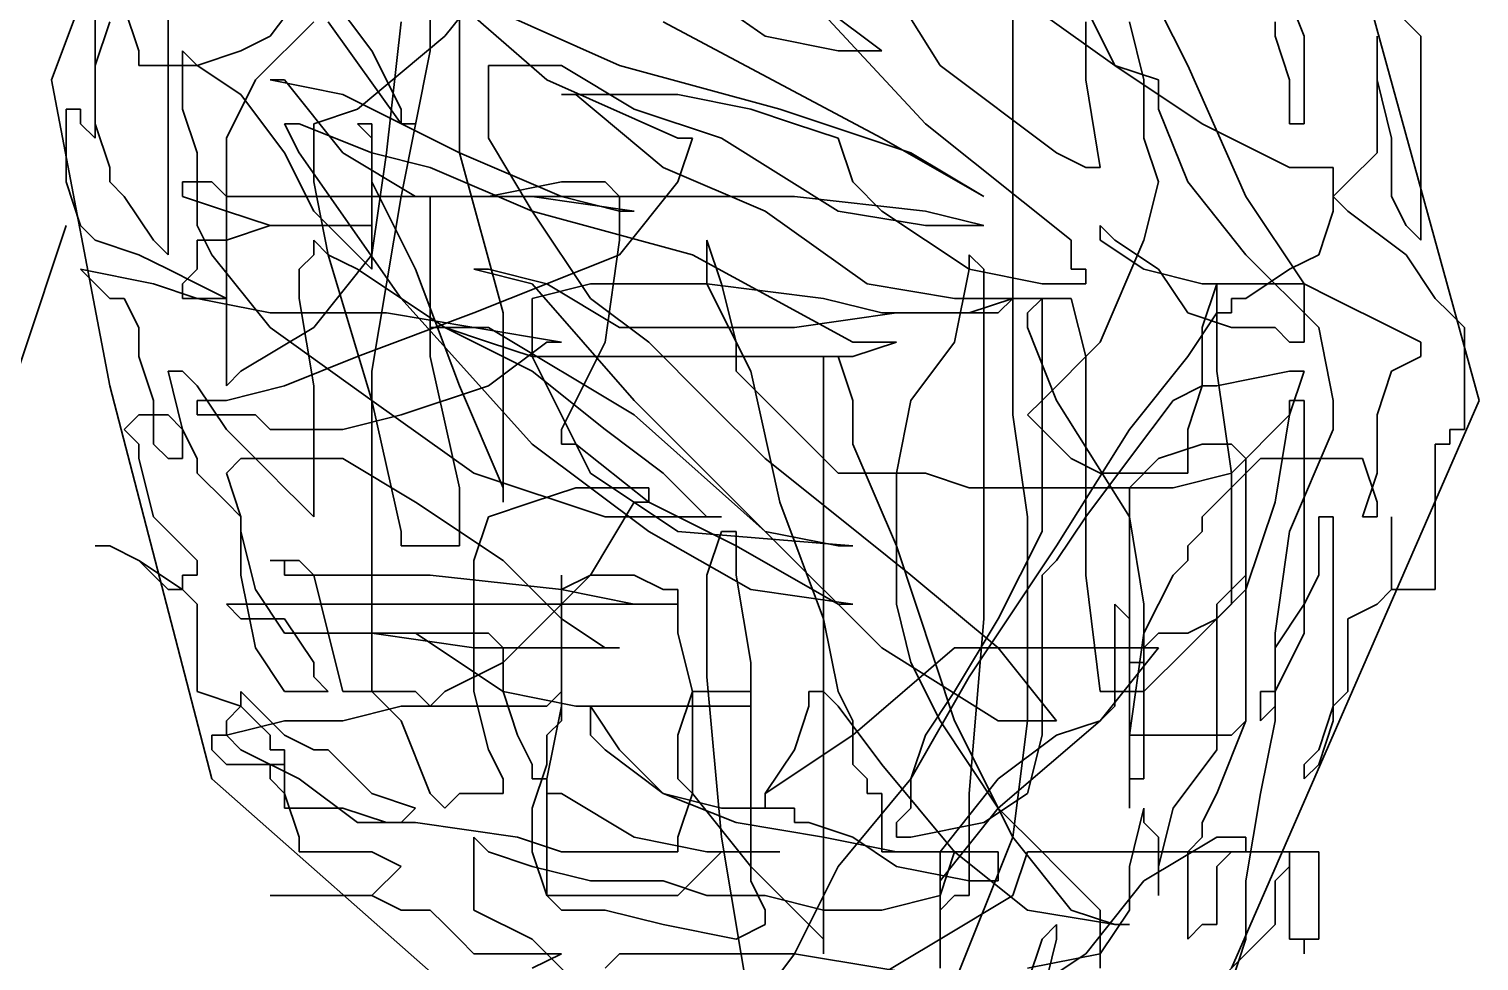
# Model space of a CAD drawing. Header units: millimetres. Extents: x -234375 to -184638, y -91483 to -70216.
# Drawn here: x -193290.1 to -193105.9, y -72216.1 to -72097.7 of the extents above; entities that cross this region are included whole.
import ezdxf

# ---------------------------------------------------------------- set-up
doc = ezdxf.new("R2010")
doc.units = ezdxf.units.MM
doc.header["$MEASUREMENT"] = 0
doc.layers.add('New_Drawing & Figure_Pen_No__7', color=7, linetype='Continuous', lineweight=35)

msp = doc.modelspace()

# ---------------------------------------------------------------- linework, layer by layer
at = {"layer": 'New_Drawing & Figure_Pen_No__7', "color": 7, "linetype": 'Continuous', "lineweight": 35}
for points in [[(-193126.25, -72070.87), (-193105.89, -72144.89)], [(-193287.24, -72104.17), (-193276.14, -72074.57)], [(-193200.27, -72083.82), (-193176.21, -72109.73)], [(-193215.07, -72085.67), (-193196.56, -72098.62)], [(-193272.43, -72100.47), (-193272.43, -72087.52)], [(-193183.61, -72087.52), (-193174.36, -72102.32)], [(-193281.69, -72111.58), (-193281.69, -72089.37)], [(-193239.13, -72089.37), (-193239.13, -72100.47)], [(-193229.87, -72089.37), (-193237.28, -72098.62)], [(-193165.11, -72089.37), (-193165.11, -72100.47)], [(-193128.1, -72098.62), (-193131.8, -72089.37)], [(-193259.48, -72098.62), (-193253.93, -72091.22)], [(-193224.32, -72104.17), (-193239.13, -72091.22)], [(-193142.9, -72102.32), (-193148.45, -72091.22)], [(-193252.08, -72093.07), (-193246.53, -72100.47)], [(-193235.42, -72098.62), (-193235.42, -72093.07)], [(-193165.11, -72093.07), (-193152.15, -72102.32)], [(-193113.29, -72098.62), (-193118.84, -72093.07)], [(-193277.99, -72094.92), (-193276.14, -72100.47)], [(-193215.07, -72102.32), (-193231.72, -72094.92)], [(-193181.76, -72100.47), (-193189.16, -72094.92)], [(-193152.15, -72102.32), (-193155.85, -72094.92)], [(-193279.84, -72096.77), (-193281.69, -72102.32)], [(-193253.93, -72096.77), (-193261.33, -72104.17)], [(-193242.83, -72109.73), (-193252.08, -72096.77)], [(-193244.68, -72113.43), (-193242.83, -72096.77)], [(-193209.52, -72096.77), (-193181.76, -72111.58)], [(-193155.85, -72104.17), (-193155.85, -72096.77)], [(-193150.3, -72096.77), (-193148.45, -72104.17)], [(-193131.8, -72096.77), (-193131.8, -72098.62)], [(-193263.18, -72100.47), (-193259.48, -72098.62)], [(-193237.28, -72098.62), (-193248.38, -72107.88)], [(-193235.42, -72113.43), (-193235.42, -72098.62)], [(-193196.56, -72098.62), (-193187.31, -72100.47)], [(-193131.8, -72098.62), (-193129.95, -72104.17)], [(-193128.1, -72107.88), (-193128.1, -72098.62)], [(-193118.84, -72098.62), (-193118.84, -72104.17)], [(-193118.84, -72113.43), (-193118.84, -72098.62)], [(-193113.29, -72100.47), (-193113.29, -72098.62)], [(-193276.14, -72100.47), (-193276.14, -72102.32)], [(-193272.43, -72126.38), (-193272.43, -72100.47)], [(-193270.58, -72100.47), (-193268.73, -72102.32)], [(-193270.58, -72107.88), (-193270.58, -72100.47)], [(-193268.73, -72102.32), (-193263.18, -72100.47)], [(-193246.53, -72100.47), (-193242.83, -72107.88)], [(-193239.13, -72100.47), (-193242.83, -72118.98)], [(-193187.31, -72100.47), (-193183.61, -72100.47)], [(-193183.61, -72100.47), (-193181.76, -72100.47)], [(-193165.11, -72100.47), (-193165.11, -72111.58)], [(-193113.29, -72102.32), (-193113.29, -72100.47)], [(-193281.69, -72102.32), (-193281.69, -72109.73)], [(-193276.14, -72102.32), (-193268.73, -72102.32)], [(-193268.73, -72102.32), (-193263.18, -72106.02)], [(-193231.72, -72102.32), (-193222.47, -72102.32)], [(-193231.72, -72104.17), (-193231.72, -72102.32)], [(-193222.47, -72102.32), (-193213.22, -72107.88)], [(-193194.71, -72107.88), (-193215.07, -72102.32)], [(-193174.36, -72102.32), (-193159.55, -72113.43)], [(-193146.6, -72104.17), (-193152.15, -72102.32)], [(-193152.15, -72102.32), (-193141.05, -72109.73)], [(-193135.5, -72118.98), (-193142.9, -72102.32)], [(-193113.29, -72115.28), (-193113.29, -72102.32)], [(-193279.84, -72143.03), (-193287.24, -72104.17)], [(-193261.33, -72104.17), (-193265.03, -72111.58)], [(-193259.48, -72104.17), (-193250.23, -72106.02)], [(-193257.63, -72104.17), (-193259.48, -72104.17)], [(-193250.23, -72113.43), (-193257.63, -72104.17)], [(-193231.72, -72111.58), (-193231.72, -72104.17)], [(-193207.67, -72111.58), (-193224.32, -72104.17)], [(-193154, -72115.28), (-193155.85, -72104.17)], [(-193148.45, -72104.17), (-193148.45, -72111.58)], [(-193146.6, -72107.88), (-193146.6, -72104.17)], [(-193129.95, -72104.17), (-193129.95, -72109.73)], [(-193118.84, -72104.17), (-193116.99, -72111.58)], [(-193263.18, -72106.02), (-193257.63, -72113.43)], [(-193250.23, -72106.02), (-193235.42, -72113.43)], [(-193222.47, -72106.02), (-193220.62, -72106.02)], [(-193215.07, -72106.02), (-193222.47, -72106.02)], [(-193220.62, -72106.02), (-193209.52, -72115.28)], [(-193207.67, -72106.02), (-193215.07, -72106.02)], [(-193198.41, -72107.88), (-193207.67, -72106.02)], [(-193285.39, -72107.88), (-193283.54, -72107.88)], [(-193285.39, -72109.73), (-193285.39, -72107.88)], [(-193283.54, -72107.88), (-193283.54, -72109.73)], [(-193268.73, -72113.43), (-193270.58, -72107.88)], [(-193248.38, -72107.88), (-193253.93, -72109.73)], [(-193242.83, -72107.88), (-193242.83, -72109.73)], [(-193213.22, -72107.88), (-193202.12, -72111.58)], [(-193192.86, -72109.73), (-193198.41, -72107.88)], [(-193178.06, -72113.43), (-193194.71, -72107.88)], [(-193142.9, -72117.13), (-193146.6, -72107.88)], [(-193128.1, -72109.73), (-193128.1, -72107.88)], [(-193285.39, -72111.58), (-193285.39, -72109.73)], [(-193283.54, -72109.73), (-193281.69, -72111.58)], [(-193281.69, -72109.73), (-193279.84, -72115.28)], [(-193257.63, -72109.73), (-193255.78, -72109.73)], [(-193255.78, -72113.43), (-193257.63, -72109.73)], [(-193255.78, -72109.73), (-193246.53, -72113.43)], [(-193253.93, -72109.73), (-193253.93, -72117.13)], [(-193248.38, -72109.73), (-193246.53, -72109.73)], [(-193246.53, -72111.58), (-193248.38, -72109.73)], [(-193246.53, -72109.73), (-193246.53, -72111.58)], [(-193240.98, -72109.73), (-193242.83, -72109.73)], [(-193242.83, -72109.73), (-193240.98, -72109.73)], [(-193187.31, -72111.58), (-193192.86, -72109.73)], [(-193176.21, -72109.73), (-193157.7, -72124.53)], [(-193141.05, -72109.73), (-193129.95, -72115.28)], [(-193129.95, -72109.73), (-193128.1, -72109.73)], [(-193285.39, -72115.28), (-193285.39, -72111.58)], [(-193265.03, -72111.58), (-193265.03, -72131.93)], [(-193246.53, -72111.58), (-193246.53, -72117.13)], [(-193246.53, -72117.13), (-193246.53, -72111.58)], [(-193226.17, -72120.83), (-193231.72, -72111.58)], [(-193205.82, -72111.58), (-193207.67, -72111.58)], [(-193207.67, -72117.13), (-193205.82, -72111.58)], [(-193202.12, -72111.58), (-193187.31, -72120.83)], [(-193185.46, -72117.13), (-193187.31, -72111.58)], [(-193181.76, -72111.58), (-193168.81, -72118.98)], [(-193165.11, -72111.58), (-193165.11, -72128.23)], [(-193148.45, -72111.58), (-193146.6, -72117.13)], [(-193116.99, -72111.58), (-193116.99, -72117.13)], [(-193268.73, -72120.83), (-193268.73, -72113.43)], [(-193257.63, -72113.43), (-193253.93, -72120.83)], [(-193242.83, -72131.93), (-193255.78, -72113.43)], [(-193240.98, -72118.98), (-193250.23, -72113.43)], [(-193246.53, -72113.43), (-193239.13, -72115.28)], [(-193246.53, -72126.38), (-193244.68, -72113.43)], [(-193235.42, -72113.43), (-193222.47, -72118.98)], [(-193229.87, -72133.78), (-193235.42, -72113.43)], [(-193168.81, -72118.98), (-193178.06, -72113.43)], [(-193159.55, -72113.43), (-193155.85, -72115.28)], [(-193122.54, -72117.13), (-193118.84, -72113.43)], [(-193285.39, -72117.13), (-193285.39, -72115.28)], [(-193279.84, -72115.28), (-193279.84, -72117.13)], [(-193239.13, -72115.28), (-193226.17, -72120.83)], [(-193209.52, -72115.28), (-193196.56, -72120.83)], [(-193155.85, -72115.28), (-193154, -72115.28)], [(-193129.95, -72115.28), (-193126.25, -72115.28)], [(-193126.25, -72115.28), (-193124.4, -72115.28)], [(-193124.4, -72115.28), (-193124.4, -72120.83)], [(-193113.29, -72118.98), (-193113.29, -72115.28)], [(-193283.54, -72122.68), (-193285.39, -72117.13)], [(-193279.84, -72117.13), (-193277.99, -72118.98)], [(-193270.58, -72117.13), (-193270.58, -72118.98)], [(-193266.88, -72117.13), (-193270.58, -72117.13)], [(-193265.03, -72118.98), (-193266.88, -72117.13)], [(-193253.93, -72117.13), (-193252.08, -72126.38)], [(-193246.53, -72117.13), (-193240.98, -72128.23)], [(-193246.53, -72128.23), (-193246.53, -72117.13)], [(-193231.72, -72118.98), (-193222.47, -72117.13)], [(-193222.47, -72117.13), (-193216.92, -72117.13)], [(-193216.92, -72117.13), (-193215.07, -72118.98)], [(-193215.07, -72126.38), (-193207.67, -72117.13)], [(-193181.76, -72120.83), (-193185.46, -72117.13)], [(-193146.6, -72117.13), (-193148.45, -72124.53)], [(-193135.5, -72126.38), (-193142.9, -72117.13)], [(-193124.4, -72118.98), (-193122.54, -72117.13)], [(-193116.99, -72117.13), (-193116.99, -72118.98)], [(-193277.99, -72118.98), (-193274.29, -72124.53)], [(-193270.58, -72118.98), (-193265.03, -72120.83)], [(-193263.18, -72118.98), (-193265.03, -72118.98)], [(-193253.93, -72118.98), (-193263.18, -72118.98)], [(-193239.13, -72118.98), (-193253.93, -72118.98)], [(-193242.83, -72118.98), (-193246.53, -72141.18)], [(-193226.17, -72118.98), (-193240.98, -72118.98)], [(-193226.17, -72118.98), (-193239.13, -72118.98)], [(-193239.13, -72118.98), (-193237.28, -72118.98)], [(-193239.13, -72126.38), (-193239.13, -72118.98)], [(-193237.28, -72118.98), (-193231.72, -72118.98)], [(-193213.22, -72120.83), (-193226.17, -72118.98)], [(-193192.86, -72118.98), (-193226.17, -72118.98)], [(-193222.47, -72118.98), (-193215.07, -72120.83)], [(-193215.07, -72118.98), (-193215.07, -72124.53)], [(-193176.21, -72120.83), (-193192.86, -72118.98)], [(-193128.1, -72130.08), (-193135.5, -72118.98)], [(-193122.54, -72120.83), (-193124.4, -72118.98)], [(-193116.99, -72118.98), (-193115.14, -72122.68)], [(-193113.29, -72124.53), (-193113.29, -72118.98)], [(-193268.73, -72122.68), (-193268.73, -72120.83)], [(-193265.03, -72120.83), (-193259.48, -72122.68)], [(-193253.93, -72120.83), (-193246.53, -72128.23)], [(-193218.77, -72131.93), (-193226.17, -72120.83)], [(-193226.17, -72120.83), (-193205.82, -72126.38)], [(-193215.07, -72120.83), (-193213.22, -72120.83)], [(-193196.56, -72120.83), (-193183.61, -72130.08)], [(-193187.31, -72120.83), (-193176.21, -72122.68)], [(-193170.66, -72128.23), (-193181.76, -72120.83)], [(-193168.81, -72122.68), (-193176.21, -72120.83)], [(-193124.4, -72120.83), (-193126.25, -72126.38)], [(-193115.14, -72126.38), (-193122.54, -72120.83)], [(-193285.39, -72122.68), (-193307.59, -72189.3)], [(-193281.69, -72124.53), (-193283.54, -72122.68)], [(-193266.88, -72126.38), (-193268.73, -72122.68)], [(-193259.48, -72122.68), (-193265.03, -72124.53)], [(-193246.53, -72122.68), (-193259.48, -72122.68)], [(-193259.48, -72122.68), (-193255.78, -72122.68)], [(-193255.78, -72122.68), (-193246.53, -72122.68)], [(-193176.21, -72122.68), (-193168.81, -72122.68)], [(-193154, -72122.68), (-193152.15, -72124.53)], [(-193154, -72124.53), (-193154, -72122.68)], [(-193115.14, -72122.68), (-193113.29, -72124.53)], [(-193276.14, -72126.38), (-193281.69, -72124.53)], [(-193274.29, -72124.53), (-193272.43, -72126.38)], [(-193268.73, -72124.53), (-193268.73, -72126.38)], [(-193266.88, -72124.53), (-193268.73, -72124.53)], [(-193265.03, -72124.53), (-193266.88, -72124.53)], [(-193253.93, -72124.53), (-193252.08, -72126.38)], [(-193253.93, -72126.38), (-193253.93, -72124.53)], [(-193215.07, -72124.53), (-193216.92, -72137.48)], [(-193203.97, -72124.53), (-193203.97, -72130.08)], [(-193202.12, -72130.08), (-193203.97, -72124.53)], [(-193157.7, -72124.53), (-193157.7, -72128.23)], [(-193148.45, -72128.23), (-193154, -72124.53)], [(-193148.45, -72124.53), (-193154, -72137.48)], [(-193152.15, -72124.53), (-193146.6, -72128.23)], [(-193272.43, -72128.23), (-193276.14, -72126.38)], [(-193268.73, -72126.38), (-193268.73, -72128.23)], [(-193259.48, -72135.63), (-193266.88, -72126.38)], [(-193255.78, -72128.23), (-193253.93, -72126.38)], [(-193253.93, -72135.63), (-193246.53, -72126.38)], [(-193252.08, -72126.38), (-193246.53, -72144.89)], [(-193252.08, -72126.38), (-193248.38, -72128.23)], [(-193239.13, -72139.33), (-193239.13, -72126.38)], [(-193233.57, -72133.78), (-193215.07, -72126.38)], [(-193205.82, -72126.38), (-193185.46, -72137.48)], [(-193170.66, -72126.38), (-193168.81, -72128.23)], [(-193170.66, -72128.23), (-193170.66, -72126.38)], [(-193126.25, -72135.63), (-193135.5, -72126.38)], [(-193126.25, -72126.38), (-193129.95, -72128.23)], [(-193111.44, -72131.93), (-193115.14, -72126.38)], [(-193283.54, -72128.23), (-193274.29, -72130.08)], [(-193279.84, -72131.93), (-193283.54, -72128.23)], [(-193268.73, -72130.08), (-193272.43, -72128.23)], [(-193268.73, -72128.23), (-193270.58, -72130.08)], [(-193255.78, -72131.93), (-193255.78, -72128.23)], [(-193248.38, -72128.23), (-193237.28, -72135.63)], [(-193240.98, -72128.23), (-193235.42, -72143.03)], [(-193233.57, -72128.23), (-193226.17, -72130.08)], [(-193231.72, -72128.23), (-193233.57, -72128.23)], [(-193224.32, -72130.08), (-193231.72, -72128.23)], [(-193172.51, -72137.48), (-193170.66, -72128.23)], [(-193161.4, -72130.08), (-193170.66, -72128.23)], [(-193168.81, -72128.23), (-193168.81, -72133.78)], [(-193165.11, -72128.23), (-193165.11, -72146.74)], [(-193157.7, -72128.23), (-193155.85, -72128.23)], [(-193155.85, -72128.23), (-193155.85, -72130.08)], [(-193141.05, -72130.08), (-193148.45, -72128.23)], [(-193146.6, -72128.23), (-193142.9, -72133.78)], [(-193129.95, -72128.23), (-193135.5, -72131.93)], [(-193274.29, -72130.08), (-193268.73, -72131.93)], [(-193270.58, -72130.08), (-193270.58, -72131.93)], [(-193265.03, -72131.93), (-193268.73, -72130.08)], [(-193226.17, -72130.08), (-193213.22, -72144.89)], [(-193226.17, -72131.93), (-193218.77, -72130.08)], [(-193215.07, -72135.63), (-193224.32, -72130.08)], [(-193218.77, -72130.08), (-193203.97, -72130.08)], [(-193203.97, -72130.08), (-193189.16, -72131.93)], [(-193203.97, -72130.08), (-193198.41, -72141.18)], [(-193200.27, -72137.48), (-193202.12, -72130.08)], [(-193183.61, -72130.08), (-193172.51, -72131.93)], [(-193155.85, -72130.08), (-193161.4, -72130.08)], [(-193133.65, -72130.08), (-193141.05, -72130.08)], [(-193141.05, -72135.63), (-193139.2, -72130.08)], [(-193139.2, -72130.08), (-193139.2, -72131.93)], [(-193128.1, -72130.08), (-193133.65, -72130.08)], [(-193128.1, -72137.48), (-193128.1, -72130.08)], [(-193124.4, -72131.93), (-193128.1, -72130.08)], [(-193277.99, -72131.93), (-193279.84, -72131.93)], [(-193276.14, -72135.63), (-193277.99, -72131.93)], [(-193270.58, -72131.93), (-193268.73, -72131.93)], [(-193268.73, -72131.93), (-193259.48, -72133.78)], [(-193268.73, -72131.93), (-193266.88, -72131.93)], [(-193266.88, -72131.93), (-193265.03, -72131.93)], [(-193265.03, -72131.93), (-193265.03, -72141.18)], [(-193253.93, -72143.03), (-193255.78, -72131.93)], [(-193226.17, -72150.44), (-193242.83, -72131.93)], [(-193226.17, -72133.78), (-193226.17, -72131.93)], [(-193211.37, -72137.48), (-193218.77, -72131.93)], [(-193189.16, -72131.93), (-193181.76, -72133.78)], [(-193172.51, -72131.93), (-193163.26, -72131.93)], [(-193165.11, -72131.93), (-193170.66, -72133.78)], [(-193166.96, -72133.78), (-193165.11, -72131.93)], [(-193163.26, -72131.93), (-193161.4, -72131.93)], [(-193163.26, -72133.78), (-193161.4, -72131.93)], [(-193161.4, -72131.93), (-193159.55, -72131.93)], [(-193161.4, -72131.93), (-193161.4, -72137.48)], [(-193159.55, -72131.93), (-193157.7, -72131.93)], [(-193157.7, -72131.93), (-193155.85, -72139.33)], [(-193139.2, -72131.93), (-193139.2, -72141.18)], [(-193137.35, -72131.93), (-193137.35, -72133.78)], [(-193135.5, -72131.93), (-193137.35, -72131.93)], [(-193116.99, -72135.63), (-193124.4, -72131.93)], [(-193109.59, -72133.78), (-193111.44, -72131.93)], [(-193259.48, -72133.78), (-193252.08, -72133.78)], [(-193252.08, -72133.78), (-193244.68, -72133.78)], [(-193248.38, -72139.33), (-193233.57, -72133.78)], [(-193244.68, -72133.78), (-193233.57, -72135.63)], [(-193229.87, -72157.84), (-193229.87, -72133.78)], [(-193226.17, -72139.33), (-193226.17, -72133.78)], [(-193179.91, -72133.78), (-193192.86, -72135.63)], [(-193181.76, -72133.78), (-193176.21, -72133.78)], [(-193170.66, -72133.78), (-193179.91, -72133.78)], [(-193176.21, -72133.78), (-193170.66, -72133.78)], [(-193170.66, -72133.78), (-193166.96, -72133.78)], [(-193168.81, -72133.78), (-193168.81, -72141.18)], [(-193163.26, -72135.63), (-193163.26, -72133.78)], [(-193139.2, -72133.78), (-193142.9, -72139.33)], [(-193142.9, -72133.78), (-193137.35, -72135.63)], [(-193137.35, -72133.78), (-193139.2, -72133.78)], [(-193107.74, -72135.63), (-193109.59, -72133.78)], [(-193276.14, -72139.33), (-193276.14, -72135.63)], [(-193263.18, -72141.18), (-193253.93, -72135.63)], [(-193246.53, -72144.89), (-193259.48, -72135.63)], [(-193239.13, -72135.63), (-193231.72, -72135.63)], [(-193237.28, -72135.63), (-193239.13, -72135.63)], [(-193231.72, -72137.48), (-193237.28, -72135.63)], [(-193237.28, -72135.63), (-193226.17, -72141.18)], [(-193233.57, -72135.63), (-193222.47, -72137.48)], [(-193231.72, -72135.63), (-193213.22, -72146.74)], [(-193203.97, -72135.63), (-193215.07, -72135.63)], [(-193192.86, -72135.63), (-193203.97, -72135.63)], [(-193159.55, -72144.89), (-193163.26, -72135.63)], [(-193141.05, -72143.03), (-193141.05, -72135.63)], [(-193137.35, -72135.63), (-193131.8, -72135.63)], [(-193131.8, -72135.63), (-193129.95, -72137.48)], [(-193124.4, -72144.89), (-193126.25, -72135.63)], [(-193113.29, -72137.48), (-193116.99, -72135.63)], [(-193107.74, -72148.59), (-193107.74, -72135.63)], [(-193224.32, -72137.48), (-193231.72, -72143.03)], [(-193226.17, -72139.33), (-193231.72, -72137.48)], [(-193222.47, -72137.48), (-193224.32, -72137.48)], [(-193216.92, -72137.48), (-193222.47, -72148.59)], [(-193203.97, -72144.89), (-193211.37, -72137.48)], [(-193200.27, -72141.18), (-193200.27, -72137.48)], [(-193179.91, -72137.48), (-193185.46, -72139.33)], [(-193185.46, -72137.48), (-193179.91, -72137.48)], [(-193178.06, -72144.89), (-193172.51, -72137.48)], [(-193154, -72137.48), (-193161.4, -72144.89)], [(-193161.4, -72137.48), (-193161.4, -72148.59)], [(-193129.95, -72137.48), (-193128.1, -72137.48)], [(-193113.29, -72139.33), (-193113.29, -72137.48)], [(-193274.29, -72144.89), (-193276.14, -72139.33)], [(-193257.63, -72143.03), (-193248.38, -72139.33)], [(-193235.42, -72155.99), (-193239.13, -72139.33)], [(-193218.77, -72154.14), (-193226.17, -72139.33)], [(-193218.77, -72139.33), (-193226.17, -72139.33)], [(-193196.56, -72139.33), (-193218.77, -72139.33)], [(-193185.46, -72139.33), (-193196.56, -72139.33)], [(-193189.16, -72139.33), (-193187.31, -72139.33)], [(-193189.16, -72215.2), (-193189.16, -72139.33)], [(-193187.31, -72139.33), (-193185.46, -72144.89)], [(-193155.85, -72139.33), (-193155.85, -72167.09)], [(-193142.9, -72139.33), (-193150.3, -72148.59)], [(-193116.99, -72141.18), (-193113.29, -72139.33)], [(-193272.43, -72141.18), (-193270.58, -72141.18)], [(-193270.58, -72148.59), (-193272.43, -72141.18)], [(-193270.58, -72141.18), (-193268.73, -72143.03)], [(-193265.03, -72143.03), (-193263.18, -72141.18)], [(-193265.03, -72141.18), (-193265.03, -72143.03)], [(-193246.53, -72141.18), (-193246.53, -72174.49)], [(-193226.17, -72141.18), (-193216.92, -72148.59)], [(-193194.71, -72146.74), (-193200.27, -72141.18)], [(-193198.41, -72141.18), (-193194.71, -72157.84)], [(-193168.81, -72141.18), (-193168.81, -72172.64)], [(-193139.2, -72141.18), (-193137.35, -72154.14)], [(-193139.2, -72143.03), (-193129.95, -72141.18)], [(-193128.1, -72141.18), (-193129.95, -72146.74)], [(-193129.95, -72141.18), (-193128.1, -72141.18)], [(-193118.84, -72146.74), (-193116.99, -72141.18)], [(-193266.88, -72193), (-193279.84, -72143.03)], [(-193268.73, -72143.03), (-193265.03, -72148.59)], [(-193265.03, -72144.89), (-193257.63, -72143.03)], [(-193253.93, -72152.29), (-193253.93, -72143.03)], [(-193231.72, -72143.03), (-193242.83, -72146.74)], [(-193235.42, -72143.03), (-193229.87, -72155.99)], [(-193144.75, -72144.89), (-193141.05, -72143.03)], [(-193142.9, -72148.59), (-193141.05, -72143.03)], [(-193141.05, -72143.03), (-193139.2, -72143.03)], [(-193274.29, -72150.44), (-193274.29, -72144.89)], [(-193268.73, -72144.89), (-193265.03, -72144.89)], [(-193268.73, -72146.74), (-193268.73, -72144.89)], [(-193246.53, -72144.89), (-193242.83, -72161.54)], [(-193233.57, -72154.14), (-193246.53, -72144.89)], [(-193213.22, -72144.89), (-193196.56, -72161.54)], [(-193196.56, -72152.29), (-193203.97, -72144.89)], [(-193185.46, -72144.89), (-193185.46, -72150.44)], [(-193179.91, -72154.14), (-193178.06, -72144.89)], [(-193161.4, -72144.89), (-193163.26, -72146.74)], [(-193150.3, -72159.69), (-193159.55, -72144.89)], [(-193150.3, -72152.29), (-193144.75, -72144.89)], [(-193105.89, -72144.89), (-193137.35, -72217.05)], [(-193129.95, -72144.89), (-193128.1, -72144.89)], [(-193129.95, -72146.74), (-193129.95, -72144.89)], [(-193128.1, -72144.89), (-193128.1, -72159.69)], [(-193124.4, -72148.59), (-193124.4, -72144.89)], [(-193277.99, -72148.59), (-193276.14, -72146.74)], [(-193276.14, -72146.74), (-193272.43, -72146.74)], [(-193272.43, -72146.74), (-193270.58, -72148.59)], [(-193263.18, -72146.74), (-193268.73, -72146.74)], [(-193261.33, -72146.74), (-193263.18, -72146.74)], [(-193259.48, -72148.59), (-193261.33, -72146.74)], [(-193242.83, -72146.74), (-193250.23, -72148.59)], [(-193213.22, -72146.74), (-193196.56, -72161.54)], [(-193187.31, -72154.14), (-193194.71, -72146.74)], [(-193165.11, -72146.74), (-193163.26, -72159.69)], [(-193163.26, -72146.74), (-193157.7, -72152.29)], [(-193129.95, -72146.74), (-193137.35, -72154.14)], [(-193131.8, -72157.84), (-193129.95, -72146.74)], [(-193118.84, -72154.14), (-193118.84, -72146.74)], [(-193276.14, -72150.44), (-193277.99, -72148.59)], [(-193268.73, -72152.29), (-193270.58, -72148.59)], [(-193270.58, -72148.59), (-193270.58, -72152.29)], [(-193265.03, -72148.59), (-193259.48, -72154.14)], [(-193250.23, -72148.59), (-193259.48, -72148.59)], [(-193222.47, -72148.59), (-193222.47, -72150.44)], [(-193216.92, -72148.59), (-193209.52, -72154.14)], [(-193161.4, -72148.59), (-193161.4, -72161.54)], [(-193150.3, -72148.59), (-193159.55, -72163.39)], [(-193142.9, -72154.14), (-193142.9, -72148.59)], [(-193129.95, -72161.54), (-193124.4, -72148.59)], [(-193109.59, -72148.59), (-193107.74, -72148.59)], [(-193109.59, -72150.44), (-193109.59, -72148.59)], [(-193276.14, -72152.29), (-193276.14, -72150.44)], [(-193272.43, -72152.29), (-193274.29, -72150.44)], [(-193211.37, -72161.54), (-193226.17, -72150.44)], [(-193222.47, -72150.44), (-193220.62, -72150.44)], [(-193220.62, -72150.44), (-193211.37, -72157.84)], [(-193185.46, -72150.44), (-193179.91, -72163.39)], [(-193141.05, -72150.44), (-193146.6, -72152.29)], [(-193137.35, -72150.44), (-193141.05, -72150.44)], [(-193135.5, -72152.29), (-193137.35, -72150.44)], [(-193111.44, -72150.44), (-193109.59, -72150.44)], [(-193111.44, -72152.29), (-193111.44, -72150.44)], [(-193274.29, -72159.69), (-193276.14, -72152.29)], [(-193270.58, -72152.29), (-193272.43, -72152.29)], [(-193268.73, -72154.14), (-193268.73, -72152.29)], [(-193265.03, -72154.14), (-193263.18, -72152.29)], [(-193263.18, -72152.29), (-193257.63, -72152.29)], [(-193257.63, -72152.29), (-193250.23, -72152.29)], [(-193253.93, -72159.69), (-193253.93, -72152.29)], [(-193250.23, -72152.29), (-193240.98, -72157.84)], [(-193187.31, -72159.69), (-193196.56, -72152.29)], [(-193157.7, -72152.29), (-193154, -72154.14)], [(-193155.85, -72159.69), (-193150.3, -72152.29)], [(-193146.6, -72152.29), (-193150.3, -72155.99)], [(-193135.5, -72154.14), (-193133.65, -72152.29)], [(-193135.5, -72185.6), (-193135.5, -72152.29)], [(-193133.65, -72152.29), (-193128.1, -72152.29)], [(-193128.1, -72152.29), (-193120.69, -72152.29)], [(-193120.69, -72152.29), (-193118.84, -72157.84)], [(-193111.44, -72168.94), (-193111.44, -72152.29)], [(-193265.03, -72157.84), (-193268.73, -72154.14)], [(-193263.18, -72159.69), (-193265.03, -72154.14)], [(-193259.48, -72154.14), (-193257.63, -72155.99)], [(-193216.92, -72159.69), (-193233.57, -72154.14)], [(-193207.67, -72161.54), (-193218.77, -72154.14)], [(-193209.52, -72154.14), (-193203.97, -72159.69)], [(-193181.76, -72154.14), (-193187.31, -72154.14)], [(-193176.21, -72154.14), (-193181.76, -72154.14)], [(-193179.91, -72170.79), (-193179.91, -72154.14)], [(-193170.66, -72155.99), (-193176.21, -72154.14)], [(-193154, -72154.14), (-193148.45, -72154.14)], [(-193148.45, -72154.14), (-193142.9, -72154.14)], [(-193137.35, -72154.14), (-193144.75, -72155.99)], [(-193141.05, -72159.69), (-193135.5, -72154.14)], [(-193137.35, -72154.14), (-193137.35, -72170.79)], [(-193120.69, -72159.69), (-193118.84, -72154.14)], [(-193257.63, -72155.99), (-193255.78, -72157.84)], [(-193235.42, -72163.39), (-193235.42, -72155.99)], [(-193229.87, -72155.99), (-193229.87, -72157.84)], [(-193226.17, -72157.84), (-193220.62, -72155.99)], [(-193220.62, -72155.99), (-193211.37, -72155.99)], [(-193211.37, -72155.99), (-193211.37, -72157.84)], [(-193157.7, -72155.99), (-193170.66, -72155.99)], [(-193150.3, -72155.99), (-193157.7, -72155.99)], [(-193150.3, -72155.99), (-193150.3, -72161.54)], [(-193144.75, -72155.99), (-193150.3, -72155.99)], [(-193263.18, -72159.69), (-193265.03, -72157.84)], [(-193255.78, -72157.84), (-193253.93, -72159.69)], [(-193240.98, -72157.84), (-193229.87, -72165.24)], [(-193231.72, -72159.69), (-193226.17, -72157.84)], [(-193213.22, -72157.84), (-193218.77, -72167.09)], [(-193211.37, -72157.84), (-193213.22, -72157.84)], [(-193211.37, -72157.84), (-193200.27, -72163.39)], [(-193194.71, -72157.84), (-193189.16, -72172.64)], [(-193135.5, -72168.94), (-193131.8, -72157.84)], [(-193118.84, -72157.84), (-193118.84, -72159.69)], [(-193270.58, -72163.39), (-193274.29, -72159.69)], [(-193263.18, -72161.54), (-193263.18, -72159.69)], [(-193263.18, -72161.54), (-193263.18, -72159.69)], [(-193233.57, -72165.24), (-193231.72, -72159.69)], [(-193203.97, -72159.69), (-193216.92, -72159.69)], [(-193202.12, -72159.69), (-193203.97, -72159.69)], [(-193203.97, -72159.69), (-193202.12, -72159.69)], [(-193178.06, -72167.09), (-193187.31, -72159.69)], [(-193163.26, -72159.69), (-193163.26, -72172.64)], [(-193159.55, -72165.24), (-193155.85, -72159.69)], [(-193148.45, -72170.79), (-193150.3, -72159.69)], [(-193141.05, -72161.54), (-193141.05, -72159.69)], [(-193128.1, -72159.69), (-193128.1, -72167.09)], [(-193126.25, -72159.69), (-193124.4, -72159.69)], [(-193126.25, -72167.09), (-193126.25, -72159.69)], [(-193124.4, -72159.69), (-193124.4, -72183.75)], [(-193118.84, -72159.69), (-193120.69, -72159.69)], [(-193116.99, -72159.69), (-193116.99, -72168.94)], [(-193116.99, -72168.94), (-193116.99, -72159.69)], [(-193261.33, -72168.94), (-193263.18, -72161.54)], [(-193263.18, -72167.09), (-193263.18, -72161.54)], [(-193242.83, -72161.54), (-193242.83, -72163.39)], [(-193198.41, -72168.94), (-193211.37, -72161.54)], [(-193185.46, -72163.39), (-193207.67, -72161.54)], [(-193203.97, -72167.09), (-193202.12, -72161.54)], [(-193202.12, -72161.54), (-193200.27, -72161.54)], [(-193200.27, -72161.54), (-193200.27, -72167.09)], [(-193196.56, -72161.54), (-193181.76, -72176.34)], [(-193196.56, -72161.54), (-193187.31, -72163.39)], [(-193161.4, -72161.54), (-193166.96, -72172.64)], [(-193150.3, -72161.54), (-193150.3, -72176.34)], [(-193142.9, -72163.39), (-193141.05, -72161.54)], [(-193131.8, -72174.49), (-193129.95, -72161.54)], [(-193281.69, -72163.39), (-193279.84, -72163.39)], [(-193279.84, -72163.39), (-193281.69, -72163.39)], [(-193279.84, -72163.39), (-193276.14, -72165.24)], [(-193276.14, -72165.24), (-193279.84, -72163.39)], [(-193268.73, -72165.24), (-193270.58, -72163.39)], [(-193242.83, -72163.39), (-193235.42, -72163.39)], [(-193200.27, -72163.39), (-193187.31, -72170.79)], [(-193187.31, -72163.39), (-193185.46, -72163.39)], [(-193179.91, -72163.39), (-193172.51, -72185.6)], [(-193159.55, -72163.39), (-193170.66, -72180.04)], [(-193142.9, -72165.24), (-193142.9, -72163.39)], [(-193276.14, -72165.24), (-193274.29, -72167.09)], [(-193270.58, -72168.94), (-193276.14, -72165.24)], [(-193268.73, -72167.09), (-193268.73, -72165.24)], [(-193259.48, -72165.24), (-193257.63, -72165.24)], [(-193255.78, -72165.24), (-193259.48, -72165.24)], [(-193257.63, -72165.24), (-193257.63, -72167.09)], [(-193253.93, -72167.09), (-193255.78, -72165.24)], [(-193233.57, -72181.89), (-193233.57, -72165.24)], [(-193229.87, -72165.24), (-193222.47, -72172.64)], [(-193161.4, -72167.09), (-193159.55, -72165.24)], [(-193144.75, -72167.09), (-193142.9, -72165.24)], [(-193274.29, -72167.09), (-193272.43, -72168.94)], [(-193270.58, -72167.09), (-193268.73, -72167.09)], [(-193270.58, -72168.94), (-193270.58, -72167.09)], [(-193261.33, -72176.34), (-193263.18, -72167.09)], [(-193257.63, -72167.09), (-193252.08, -72167.09)], [(-193252.08, -72174.49), (-193253.93, -72167.09)], [(-193252.08, -72167.09), (-193239.13, -72167.09)], [(-193239.13, -72167.09), (-193222.47, -72168.94)], [(-193218.77, -72167.09), (-193229.87, -72178.19)], [(-193222.47, -72167.09), (-193222.47, -72172.64)], [(-193222.47, -72181.89), (-193222.47, -72167.09)], [(-193222.47, -72168.94), (-193218.77, -72167.09)], [(-193218.77, -72167.09), (-193213.22, -72167.09)], [(-193213.22, -72167.09), (-193209.52, -72168.94)], [(-193203.97, -72180.04), (-193203.97, -72167.09)], [(-193200.27, -72167.09), (-193198.41, -72178.19)], [(-193166.96, -72176.34), (-193178.06, -72167.09)], [(-193161.4, -72181.89), (-193161.4, -72167.09)], [(-193155.85, -72167.09), (-193154, -72181.89)], [(-193148.45, -72174.49), (-193144.75, -72167.09)], [(-193137.35, -72168.94), (-193135.5, -72167.09)], [(-193135.5, -72167.09), (-193135.5, -72168.94)], [(-193128.1, -72170.79), (-193126.25, -72167.09)], [(-193128.1, -72167.09), (-193128.1, -72174.49)], [(-193272.43, -72168.94), (-193270.58, -72168.94)], [(-193268.73, -72170.79), (-193270.58, -72168.94)], [(-193257.63, -72174.49), (-193261.33, -72168.94)], [(-193222.47, -72168.94), (-193213.22, -72170.79)], [(-193222.47, -72180.04), (-193222.47, -72168.94)], [(-193209.52, -72168.94), (-193207.67, -72168.94)], [(-193207.67, -72168.94), (-193207.67, -72174.49)], [(-193185.46, -72170.79), (-193198.41, -72168.94)], [(-193142.9, -72176.34), (-193135.5, -72168.94)], [(-193139.2, -72170.79), (-193137.35, -72168.94)], [(-193135.5, -72168.94), (-193135.5, -72178.19)], [(-193118.84, -72170.79), (-193116.99, -72168.94)], [(-193116.99, -72168.94), (-193113.29, -72168.94)], [(-193113.29, -72168.94), (-193111.44, -72168.94)], [(-193268.73, -72172.64), (-193268.73, -72170.79)], [(-193265.03, -72170.79), (-193263.18, -72172.64)], [(-193263.18, -72170.79), (-193265.03, -72170.79)], [(-193261.33, -72170.79), (-193263.18, -72170.79)], [(-193207.67, -72170.79), (-193261.33, -72170.79)], [(-193213.22, -72170.79), (-193207.67, -72170.79)], [(-193187.31, -72170.79), (-193185.46, -72170.79)], [(-193178.06, -72178.19), (-193179.91, -72170.79)], [(-193152.15, -72170.79), (-193150.3, -72172.64)], [(-193152.15, -72174.49), (-193152.15, -72170.79)], [(-193148.45, -72193), (-193148.45, -72170.79)], [(-193137.35, -72170.79), (-193139.2, -72172.64)], [(-193139.2, -72183.75), (-193139.2, -72170.79)], [(-193131.8, -72176.34), (-193128.1, -72170.79)], [(-193122.54, -72172.64), (-193118.84, -72170.79)], [(-193268.73, -72174.49), (-193268.73, -72172.64)], [(-193263.18, -72172.64), (-193257.63, -72172.64)], [(-193257.63, -72172.64), (-193253.93, -72178.19)], [(-193222.47, -72172.64), (-193216.92, -72176.34)], [(-193222.47, -72172.64), (-193222.47, -72183.75)], [(-193189.16, -72172.64), (-193187.31, -72181.89)], [(-193166.96, -72172.64), (-193172.51, -72181.89)], [(-193168.81, -72172.64), (-193170.66, -72194.85)], [(-193163.26, -72172.64), (-193163.26, -72185.6)], [(-193150.3, -72172.64), (-193150.3, -72178.19)], [(-193139.2, -72172.64), (-193142.9, -72174.49)], [(-193122.54, -72181.89), (-193122.54, -72172.64)], [(-193268.73, -72176.34), (-193268.73, -72174.49)], [(-193246.53, -72174.49), (-193257.63, -72174.49)], [(-193250.23, -72181.89), (-193252.08, -72174.49)], [(-193233.57, -72176.34), (-193246.53, -72174.49)], [(-193246.53, -72174.49), (-193246.53, -72181.89)], [(-193237.28, -72174.49), (-193246.53, -72174.49)], [(-193246.53, -72174.49), (-193240.98, -72174.49)], [(-193240.98, -72174.49), (-193229.87, -72181.89)], [(-193231.72, -72174.49), (-193237.28, -72174.49)], [(-193229.87, -72176.34), (-193231.72, -72174.49)], [(-193207.67, -72174.49), (-193205.82, -72181.89)], [(-193152.15, -72183.75), (-193152.15, -72174.49)], [(-193150.3, -72187.45), (-193148.45, -72174.49)], [(-193146.6, -72174.49), (-193148.45, -72176.34)], [(-193142.9, -72174.49), (-193146.6, -72174.49)], [(-193131.8, -72185.6), (-193131.8, -72174.49)], [(-193128.1, -72174.49), (-193131.8, -72181.89)], [(-193268.73, -72181.89), (-193268.73, -72176.34)], [(-193257.63, -72181.89), (-193261.33, -72176.34)], [(-193222.47, -72176.34), (-193233.57, -72176.34)], [(-193229.87, -72181.89), (-193229.87, -72176.34)], [(-193215.07, -72176.34), (-193222.47, -72176.34)], [(-193216.92, -72176.34), (-193215.07, -72176.34)], [(-193185.46, -72187.45), (-193172.51, -72176.34)], [(-193181.76, -72176.34), (-193166.96, -72185.6)], [(-193172.51, -72176.34), (-193155.85, -72176.34)], [(-193159.55, -72185.6), (-193166.96, -72176.34)], [(-193155.85, -72176.34), (-193146.6, -72176.34)], [(-193146.6, -72176.34), (-193154, -72185.6)], [(-193150.3, -72176.34), (-193150.3, -72187.45)], [(-193148.45, -72176.34), (-193148.45, -72178.19)], [(-193148.45, -72181.89), (-193142.9, -72176.34)], [(-193131.8, -72181.89), (-193131.8, -72176.34)], [(-193253.93, -72178.19), (-193253.93, -72180.04)], [(-193229.87, -72178.19), (-193237.28, -72181.89)], [(-193198.41, -72178.19), (-193198.41, -72193)], [(-193174.36, -72185.6), (-193178.06, -72178.19)], [(-193150.3, -72178.19), (-193150.3, -72187.45)], [(-193148.45, -72178.19), (-193150.3, -72178.19)], [(-193150.3, -72178.19), (-193150.3, -72185.6)], [(-193135.5, -72178.19), (-193135.5, -72185.6)], [(-193253.93, -72180.04), (-193252.08, -72181.89)], [(-193222.47, -72185.6), (-193222.47, -72180.04)], [(-193202.12, -72200.4), (-193203.97, -72180.04)], [(-193170.66, -72180.04), (-193178.06, -72193)], [(-193263.18, -72183.75), (-193268.73, -72181.89)], [(-193263.18, -72181.89), (-193263.18, -72183.75)], [(-193261.33, -72183.75), (-193263.18, -72181.89)], [(-193252.08, -72181.89), (-193257.63, -72181.89)], [(-193246.53, -72181.89), (-193250.23, -72181.89)], [(-193242.83, -72181.89), (-193246.53, -72181.89)], [(-193246.53, -72181.89), (-193242.83, -72185.6)], [(-193240.98, -72181.89), (-193242.83, -72181.89)], [(-193239.13, -72183.75), (-193240.98, -72181.89)], [(-193237.28, -72181.89), (-193239.13, -72183.75)], [(-193231.72, -72189.3), (-193233.57, -72181.89)], [(-193228.02, -72187.45), (-193229.87, -72181.89)], [(-193229.87, -72181.89), (-193220.62, -72183.75)], [(-193224.32, -72183.75), (-193222.47, -72181.89)], [(-193205.82, -72181.89), (-193207.67, -72187.45)], [(-193205.82, -72181.89), (-193205.82, -72194.85)], [(-193203.97, -72181.89), (-193205.82, -72181.89)], [(-193200.27, -72181.89), (-193203.97, -72181.89)], [(-193198.41, -72181.89), (-193200.27, -72181.89)], [(-193198.41, -72183.75), (-193198.41, -72181.89)], [(-193191.01, -72181.89), (-193191.01, -72183.75)], [(-193189.16, -72181.89), (-193191.01, -72181.89)], [(-193187.31, -72183.75), (-193189.16, -72181.89)], [(-193187.31, -72181.89), (-193185.46, -72185.6)], [(-193172.51, -72181.89), (-193176.21, -72187.45)], [(-193161.4, -72187.45), (-193161.4, -72181.89)], [(-193154, -72181.89), (-193148.45, -72181.89)], [(-193133.65, -72181.89), (-193133.65, -72185.6)], [(-193131.8, -72181.89), (-193133.65, -72181.89)], [(-193131.8, -72183.75), (-193131.8, -72181.89)], [(-193124.4, -72183.75), (-193122.54, -72181.89)], [(-193263.18, -72183.75), (-193265.03, -72185.6)], [(-193261.33, -72185.6), (-193263.18, -72183.75)], [(-193259.48, -72185.6), (-193261.33, -72183.75)], [(-193250.23, -72185.6), (-193242.83, -72183.75)], [(-193242.83, -72183.75), (-193224.32, -72183.75)], [(-193222.47, -72183.75), (-193224.32, -72193)], [(-193220.62, -72183.75), (-193198.41, -72183.75)], [(-193218.77, -72183.75), (-193218.77, -72185.6)], [(-193215.07, -72189.3), (-193218.77, -72183.75)], [(-193191.01, -72183.75), (-193192.86, -72189.3)], [(-193181.76, -72191.15), (-193187.31, -72183.75)], [(-193154, -72185.6), (-193152.15, -72183.75)], [(-193139.2, -72189.3), (-193139.2, -72183.75)], [(-193133.65, -72185.6), (-193131.8, -72183.75)], [(-193124.4, -72183.75), (-193126.25, -72189.3)], [(-193124.4, -72185.6), (-193124.4, -72183.75)], [(-193265.03, -72187.45), (-193257.63, -72185.6)], [(-193265.03, -72185.6), (-193265.03, -72187.45)], [(-193259.48, -72187.45), (-193261.33, -72185.6)], [(-193257.63, -72187.45), (-193259.48, -72185.6)], [(-193257.63, -72185.6), (-193250.23, -72185.6)], [(-193242.83, -72185.6), (-193239.13, -72194.85)], [(-193224.32, -72187.45), (-193222.47, -72185.6)], [(-193218.77, -72185.6), (-193218.77, -72187.45)], [(-193185.46, -72185.6), (-193185.46, -72191.15)], [(-193166.96, -72196.7), (-193174.36, -72185.6)], [(-193172.51, -72185.6), (-193165.11, -72200.4)], [(-193166.96, -72185.6), (-193159.55, -72185.6)], [(-193154, -72185.6), (-193166.96, -72196.7)], [(-193163.26, -72185.6), (-193165.11, -72200.4)], [(-193159.55, -72187.45), (-193154, -72185.6)], [(-193150.3, -72185.6), (-193150.3, -72191.15)], [(-193135.5, -72185.6), (-193139.2, -72194.85)], [(-193137.35, -72187.45), (-193135.5, -72185.6)], [(-193133.65, -72194.85), (-193131.8, -72185.6)], [(-193126.25, -72191.15), (-193124.4, -72185.6)], [(-193266.88, -72187.45), (-193266.88, -72189.3)], [(-193265.03, -72187.45), (-193266.88, -72187.45)], [(-193263.18, -72189.3), (-193265.03, -72187.45)], [(-193259.48, -72189.3), (-193259.48, -72187.45)], [(-193253.93, -72189.3), (-193257.63, -72187.45)], [(-193226.17, -72191.15), (-193228.02, -72187.45)], [(-193224.32, -72191.15), (-193224.32, -72187.45)], [(-193218.77, -72187.45), (-193216.92, -72189.3)], [(-193207.67, -72187.45), (-193207.67, -72193)], [(-193196.56, -72194.85), (-193185.46, -72187.45)], [(-193176.21, -72187.45), (-193178.06, -72193)], [(-193166.96, -72193), (-193159.55, -72187.45)], [(-193163.26, -72194.85), (-193161.4, -72187.45)], [(-193150.3, -72196.7), (-193150.3, -72187.45)], [(-193150.3, -72187.45), (-193150.3, -72196.7)], [(-193150.3, -72187.45), (-193137.35, -72187.45)], [(-193266.88, -72189.3), (-193265.03, -72191.15)], [(-193255.78, -72193), (-193263.18, -72189.3)], [(-193257.63, -72189.3), (-193259.48, -72189.3)], [(-193257.63, -72191.15), (-193257.63, -72189.3)], [(-193252.08, -72189.3), (-193253.93, -72189.3)], [(-193246.53, -72194.85), (-193252.08, -72189.3)], [(-193229.87, -72193), (-193231.72, -72189.3)], [(-193216.92, -72189.3), (-193209.52, -72194.85)], [(-193209.52, -72194.85), (-193215.07, -72189.3)], [(-193192.86, -72189.3), (-193196.56, -72194.85)], [(-193144.75, -72196.7), (-193139.2, -72189.3)], [(-193126.25, -72189.3), (-193128.1, -72191.15)], [(-193265.03, -72191.15), (-193257.63, -72191.15)], [(-193259.48, -72191.15), (-193259.48, -72193)], [(-193257.63, -72191.15), (-193259.48, -72191.15)], [(-193257.63, -72193), (-193257.63, -72191.15)], [(-193226.17, -72193), (-193226.17, -72191.15)], [(-193226.17, -72196.7), (-193224.32, -72191.15)], [(-193185.46, -72191.15), (-193183.61, -72193)], [(-193172.51, -72202.25), (-193181.76, -72191.15)], [(-193150.3, -72191.15), (-193150.3, -72193)], [(-193128.1, -72193), (-193126.25, -72191.15)], [(-193128.1, -72191.15), (-193128.1, -72193)], [(-193235.42, -72220.76), (-193266.88, -72193)], [(-193259.48, -72193), (-193257.63, -72194.85)], [(-193257.63, -72194.85), (-193257.63, -72193)], [(-193248.38, -72198.55), (-193255.78, -72193)], [(-193229.87, -72194.85), (-193229.87, -72193)], [(-193224.32, -72193), (-193226.17, -72193)], [(-193224.32, -72194.85), (-193224.32, -72193)], [(-193224.32, -72193), (-193224.32, -72200.4)], [(-193207.67, -72193), (-193205.82, -72194.85)], [(-193198.41, -72193), (-193198.41, -72205.95)], [(-193178.06, -72193), (-193187.31, -72204.1)], [(-193183.61, -72193), (-193183.61, -72194.85)], [(-193178.06, -72193), (-193178.06, -72196.7)], [(-193174.36, -72202.25), (-193166.96, -72193)], [(-193150.3, -72193), (-193148.45, -72193)], [(-193257.63, -72194.85), (-193257.63, -72196.7)], [(-193255.78, -72200.4), (-193257.63, -72194.85)], [(-193240.98, -72196.7), (-193246.53, -72194.85)], [(-193239.13, -72194.85), (-193237.28, -72196.7)], [(-193237.28, -72196.7), (-193235.42, -72194.85)], [(-193235.42, -72194.85), (-193231.72, -72194.85)], [(-193231.72, -72194.85), (-193229.87, -72194.85)], [(-193222.47, -72194.85), (-193224.32, -72194.85)], [(-193213.22, -72200.4), (-193222.47, -72194.85)], [(-193209.52, -72194.85), (-193200.27, -72198.55)], [(-193202.12, -72196.7), (-193209.52, -72194.85)], [(-193205.82, -72194.85), (-193207.67, -72200.4)], [(-193205.82, -72194.85), (-193198.41, -72204.1)], [(-193196.56, -72196.7), (-193196.56, -72194.85)], [(-193196.56, -72194.85), (-193196.56, -72196.7)], [(-193183.61, -72194.85), (-193181.76, -72194.85)], [(-193181.76, -72194.85), (-193181.76, -72202.25)], [(-193170.66, -72194.85), (-193170.66, -72207.8)], [(-193168.81, -72198.55), (-193163.26, -72194.85)], [(-193139.2, -72194.85), (-193141.05, -72198.55)], [(-193135.5, -72205.95), (-193133.65, -72194.85)], [(-193257.63, -72196.7), (-193250.23, -72196.7)], [(-193250.23, -72196.7), (-193244.68, -72198.55)], [(-193242.83, -72198.55), (-193240.98, -72196.7)], [(-193226.17, -72198.55), (-193226.17, -72196.7)], [(-193194.71, -72196.7), (-193202.12, -72196.7)], [(-193192.86, -72196.7), (-193194.71, -72196.7)], [(-193192.86, -72198.55), (-193192.86, -72196.7)], [(-193178.06, -72196.7), (-193179.91, -72198.55)], [(-193166.96, -72196.7), (-193174.36, -72205.95)], [(-193161.4, -72202.25), (-193166.96, -72196.7)], [(-193150.3, -72204.1), (-193148.45, -72196.7)], [(-193148.45, -72196.7), (-193148.45, -72198.55)], [(-193146.6, -72204.1), (-193144.75, -72196.7)], [(-193240.98, -72198.55), (-193248.38, -72198.55)], [(-193244.68, -72198.55), (-193242.83, -72198.55)], [(-193228.02, -72200.4), (-193240.98, -72198.55)], [(-193226.17, -72202.25), (-193226.17, -72198.55)], [(-193200.27, -72198.55), (-193189.16, -72200.4)], [(-193191.01, -72198.55), (-193192.86, -72198.55)], [(-193185.46, -72200.4), (-193191.01, -72198.55)], [(-193179.91, -72198.55), (-193179.91, -72200.4)], [(-193178.06, -72200.4), (-193168.81, -72198.55)], [(-193148.45, -72198.55), (-193146.6, -72200.4)], [(-193141.05, -72198.55), (-193141.05, -72200.4)], [(-193255.78, -72202.25), (-193255.78, -72200.4)], [(-193233.57, -72200.4), (-193233.57, -72207.8)], [(-193231.72, -72202.25), (-193233.57, -72200.4)], [(-193222.47, -72202.25), (-193228.02, -72200.4)], [(-193224.32, -72200.4), (-193224.32, -72207.8)], [(-193203.97, -72202.25), (-193213.22, -72200.4)], [(-193207.67, -72200.4), (-193207.67, -72202.25)], [(-193198.41, -72222.61), (-193202.12, -72200.4)], [(-193189.16, -72200.4), (-193179.91, -72202.25)], [(-193179.91, -72204.1), (-193185.46, -72200.4)], [(-193179.91, -72200.4), (-193178.06, -72200.4)], [(-193165.11, -72200.4), (-193172.51, -72218.9)], [(-193165.11, -72200.4), (-193157.7, -72209.65)], [(-193139.2, -72200.4), (-193148.45, -72205.95)], [(-193146.6, -72200.4), (-193146.6, -72207.8)], [(-193141.05, -72200.4), (-193142.9, -72202.25)], [(-193135.5, -72200.4), (-193139.2, -72200.4)], [(-193135.5, -72202.25), (-193135.5, -72200.4)], [(-193253.93, -72202.25), (-193255.78, -72202.25)], [(-193246.53, -72202.25), (-193253.93, -72202.25)], [(-193242.83, -72204.1), (-193246.53, -72202.25)], [(-193226.17, -72204.1), (-193231.72, -72202.25)], [(-193224.32, -72207.8), (-193226.17, -72202.25)], [(-193220.62, -72202.25), (-193222.47, -72202.25)], [(-193216.92, -72202.25), (-193220.62, -72202.25)], [(-193211.37, -72202.25), (-193216.92, -72202.25)], [(-193209.52, -72202.25), (-193211.37, -72202.25)], [(-193207.67, -72202.25), (-193209.52, -72202.25)], [(-193207.67, -72207.8), (-193202.12, -72202.25)], [(-193194.71, -72202.25), (-193203.97, -72202.25)], [(-193202.12, -72202.25), (-193196.56, -72202.25)], [(-193196.56, -72202.25), (-193194.71, -72202.25)], [(-193181.76, -72202.25), (-193179.91, -72202.25)], [(-193179.91, -72202.25), (-193172.51, -72202.25)], [(-193179.91, -72202.25), (-193178.06, -72202.25)], [(-193178.06, -72202.25), (-193170.66, -72202.25)], [(-193172.51, -72202.25), (-193174.36, -72207.8)], [(-193174.36, -72209.65), (-193174.36, -72202.25)], [(-193163.26, -72209.65), (-193172.51, -72202.25)], [(-193170.66, -72202.25), (-193166.96, -72202.25)], [(-193166.96, -72202.25), (-193166.96, -72204.1)], [(-193163.26, -72202.25), (-193165.11, -72207.8)], [(-193126.25, -72202.25), (-193163.26, -72202.25)], [(-193159.55, -72204.1), (-193161.4, -72202.25)], [(-193142.9, -72202.25), (-193142.9, -72204.1)], [(-193139.2, -72204.1), (-193137.35, -72202.25)], [(-193137.35, -72202.25), (-193135.5, -72202.25)], [(-193129.95, -72202.25), (-193129.95, -72213.35)], [(-193129.95, -72204.1), (-193129.95, -72202.25)], [(-193126.25, -72213.35), (-193126.25, -72202.25)], [(-193246.53, -72207.8), (-193242.83, -72204.1)], [(-193218.77, -72205.95), (-193226.17, -72204.1)], [(-193198.41, -72204.1), (-193189.16, -72213.35)], [(-193187.31, -72204.1), (-193192.86, -72215.2)], [(-193170.66, -72205.95), (-193179.91, -72204.1)], [(-193166.96, -72204.1), (-193166.96, -72205.95)], [(-193154, -72209.65), (-193159.55, -72204.1)], [(-193150.3, -72209.65), (-193150.3, -72204.1)], [(-193146.6, -72205.95), (-193146.6, -72204.1)], [(-193142.9, -72204.1), (-193142.9, -72213.35)], [(-193139.2, -72205.95), (-193139.2, -72204.1)], [(-193131.8, -72205.95), (-193129.95, -72204.1)], [(-193213.22, -72205.95), (-193218.77, -72205.95)], [(-193209.52, -72205.95), (-193213.22, -72205.95)], [(-193203.97, -72207.8), (-193209.52, -72205.95)], [(-193198.41, -72205.95), (-193196.56, -72209.65)], [(-193174.36, -72205.95), (-193174.36, -72217.05)], [(-193166.96, -72205.95), (-193170.66, -72205.95)], [(-193148.45, -72205.95), (-193155.85, -72215.2)], [(-193146.6, -72207.8), (-193146.6, -72205.95)], [(-193139.2, -72207.8), (-193139.2, -72205.95)], [(-193135.5, -72211.5), (-193135.5, -72205.95)], [(-193131.8, -72211.5), (-193131.8, -72205.95)], [(-193259.48, -72207.8), (-193250.23, -72207.8)], [(-193257.63, -72207.8), (-193259.48, -72207.8)], [(-193253.93, -72207.8), (-193257.63, -72207.8)], [(-193250.23, -72207.8), (-193253.93, -72207.8)], [(-193250.23, -72207.8), (-193246.53, -72207.8)], [(-193246.53, -72207.8), (-193250.23, -72207.8)], [(-193242.83, -72209.65), (-193246.53, -72207.8)], [(-193233.57, -72207.8), (-193233.57, -72209.65)], [(-193224.32, -72207.8), (-193218.77, -72207.8)], [(-193222.47, -72209.65), (-193224.32, -72207.8)], [(-193218.77, -72207.8), (-193207.67, -72207.8)], [(-193196.56, -72207.8), (-193203.97, -72207.8)], [(-193189.16, -72209.65), (-193196.56, -72207.8)], [(-193174.36, -72207.8), (-193181.76, -72209.65)], [(-193172.51, -72207.8), (-193174.36, -72209.65)], [(-193165.11, -72207.8), (-193174.36, -72213.35)], [(-193170.66, -72207.8), (-193172.51, -72207.8)], [(-193139.2, -72209.65), (-193139.2, -72207.8)], [(-193240.98, -72209.65), (-193242.83, -72209.65)], [(-193239.13, -72209.65), (-193240.98, -72209.65)], [(-193237.28, -72211.5), (-193239.13, -72209.65)], [(-193233.57, -72209.65), (-193226.17, -72213.35)], [(-193220.62, -72209.65), (-193222.47, -72209.65)], [(-193216.92, -72209.65), (-193220.62, -72209.65)], [(-193209.52, -72211.5), (-193216.92, -72209.65)], [(-193196.56, -72209.65), (-193196.56, -72211.5)], [(-193181.76, -72209.65), (-193189.16, -72209.65)], [(-193152.15, -72211.5), (-193163.26, -72209.65)], [(-193157.7, -72209.65), (-193152.15, -72211.5)], [(-193154, -72217.05), (-193154, -72209.65)], [(-193154, -72215.2), (-193150.3, -72209.65)], [(-193139.2, -72211.5), (-193139.2, -72209.65)], [(-193235.42, -72213.35), (-193237.28, -72211.5)], [(-193200.27, -72213.35), (-193209.52, -72211.5)], [(-193196.56, -72211.5), (-193200.27, -72213.35)], [(-193161.4, -72213.35), (-193159.55, -72211.5)], [(-193159.55, -72211.5), (-193159.55, -72213.35)], [(-193150.3, -72211.5), (-193152.15, -72211.5)], [(-193152.15, -72211.5), (-193150.3, -72211.5)], [(-193142.9, -72213.35), (-193141.05, -72211.5)], [(-193141.05, -72211.5), (-193139.2, -72211.5)], [(-193139.2, -72218.9), (-193131.8, -72211.5)], [(-193135.5, -72213.35), (-193135.5, -72211.5)], [(-193233.57, -72215.2), (-193235.42, -72213.35)], [(-193226.17, -72213.35), (-193218.77, -72220.76)], [(-193189.16, -72213.35), (-193189.16, -72215.2)], [(-193174.36, -72213.35), (-193183.61, -72218.9)], [(-193165.11, -72224.46), (-193161.4, -72213.35)], [(-193159.55, -72213.35), (-193161.4, -72220.76)], [(-193137.35, -72218.9), (-193135.5, -72213.35)], [(-193129.95, -72213.35), (-193128.1, -72213.35)], [(-193128.1, -72213.35), (-193126.25, -72213.35)], [(-193128.1, -72215.2), (-193128.1, -72213.35)], [(-193128.1, -72213.35), (-193128.1, -72215.2)], [(-193226.17, -72215.2), (-193233.57, -72215.2)], [(-193222.47, -72215.2), (-193226.17, -72215.2)], [(-193226.17, -72217.05), (-193222.47, -72215.2)], [(-193216.92, -72217.05), (-193215.07, -72215.2)], [(-193215.07, -72215.2), (-193192.86, -72215.2)], [(-193192.86, -72215.2), (-193198.41, -72222.61)], [(-193192.86, -72215.2), (-193170.66, -72218.9)], [(-193163.26, -72217.05), (-193154, -72215.2)], [(-193155.85, -72215.2), (-193161.4, -72218.9)]]:
    msp.add_lwpolyline(points, dxfattribs=at)

doc.saveas('drawing.dxf')
